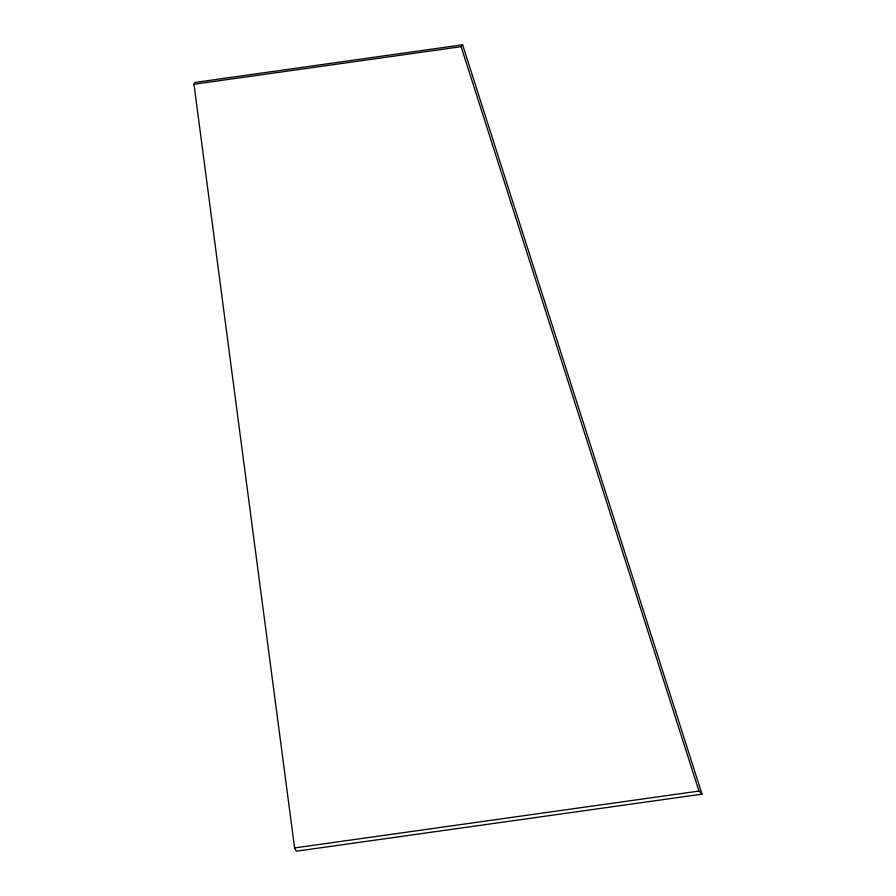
<?xml version="1.0" encoding="UTF-8"?>
<svg xmlns="http://www.w3.org/2000/svg" width="896" height="896" viewBox="0 0 896 896"><rect width="100%" height="100%" fill="white"/><g stroke="black" fill="none" stroke-linecap="round" stroke-linejoin="round"><path stroke-width="1.34" d="M193.973 84.258L195.07 82.432L462.616 44.8L702.027 794.147L296.374 851.2L294.594 847.941L193.973 84.258L461.126 46.682L462.616 44.8M294.594 847.941L698.958 791.067L702.027 794.147M461.126 46.682L698.958 791.067"/></g></svg>
